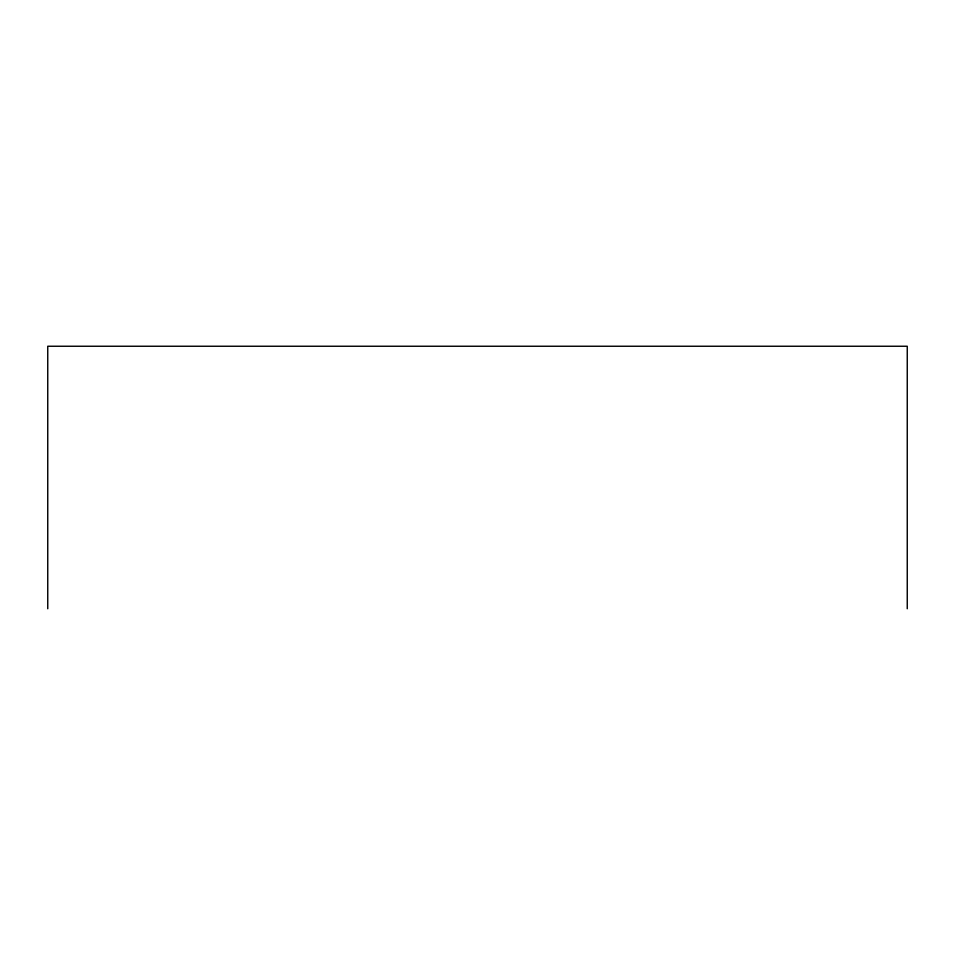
<?xml version="1.0" encoding="UTF-8"?>
<svg xmlns="http://www.w3.org/2000/svg" width="955" height="955" viewBox="0 0 955 955"><rect width="100%" height="100%" fill="white"/><g stroke="black" fill="none" stroke-linecap="round" stroke-linejoin="round"><path stroke-width="1.43" d="M907.25 608.753L907.25 346.247L47.75 346.247L47.75 608.753"/></g></svg>
